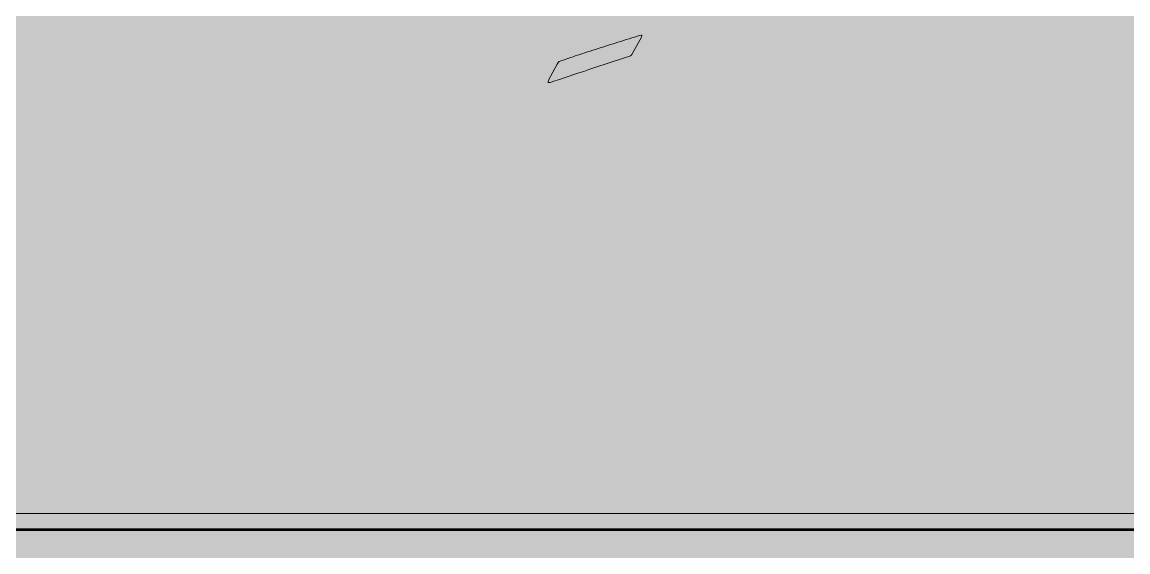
# Model space of a CAD drawing. Header units: inches. Extents: x -1481 to -429, y -1676 to -696.
# Drawn here: x -827.76 to -800.39, y -963.86 to -950.74 of the extents above; entities that cross this region are included whole.
import ezdxf

# ---------------------------------------------------------------- set-up
doc = ezdxf.new("R2010")
doc.units = ezdxf.units.IN
doc.header["$MEASUREMENT"] = 0
doc.layers.add('Layer 1', color=7, linetype='Continuous')

# ---------------------------------------------------------------- blocks, each defined once
blk = doc.blocks.new('block 233')
at = {"layer": 'Layer 1', "true_color": 0x009344}
h = blk.add_hatch(color=114, dxfattribs=at)
h.dxf.hatch_style = 2
h.paths.add_polyline_path([(-693.785, -985.727), (-933.785, -985.727), (-933.785, -695.727), (-693.785, -695.727)])
blk = doc.blocks.new('block 299')
at = {"layer": 'Layer 1', "lineweight": 0}
blk.add_lwpolyline([(-910.189, -800.206), (-756.124, -800.206), (-756.124, -962.906), (-910.189, -962.906), (-910.189, -800.206)], dxfattribs=at)
blk = doc.blocks.new('block 298')
at = {"layer": 'Layer 1', "true_color": 0x49c6ea}
h = blk.add_hatch(color=133, dxfattribs=at)
h.dxf.hatch_style = 2
h.paths.add_polyline_path([(-918.978, -972.482), (-748.663, -972.482), (-748.663, -755.291), (-918.978, -755.291)])
h = blk.add_hatch(color=133, dxfattribs=at)
h.dxf.hatch_style = 2
h.paths.add_polyline_path([(-907.24, -967.404), (-761.143, -967.404), (-761.143, -765.838), (-907.24, -765.838)])
at = {"layer": 'Layer 1', "true_color": 0xfff4c8}
h = blk.add_hatch(color=254, dxfattribs=at)
h.dxf.hatch_style = 2
h.paths.add_polyline_path([(-911.867, -963.309), (-756.165, -963.309), (-756.165, -930.784), (-911.867, -930.784)])
at = {"layer": 'Layer 1', "lineweight": 0}
blk.add_lwpolyline([(-911.867, -963.309), (-756.165, -963.309), (-756.165, -930.784), (-911.867, -930.784), (-911.867, -963.309)], dxfattribs=at)
at = {"layer": 'Layer 1', "color": 44, "lineweight": 53, "true_color": 0xaf7e09}
blk.add_lwpolyline([(-911.867, -963.309), (-756.165, -963.309), (-756.165, -930.784), (-911.867, -930.784), (-911.867, -963.309)], dxfattribs=at)
at = {"layer": 'Layer 1'}
blk.add_blockref('block 299', (0, 0), dxfattribs=at)
blk = doc.blocks.new('block 353')
at = {"layer": 'Layer 1', "true_color": 0x231f20}
h = blk.add_hatch(color=250, dxfattribs=at)
h.dxf.hatch_style = 2
edge = h.paths.add_edge_path()
edge.add_spline(control_points=[(-812.718, -951.589), (-813.061, -951.697), (-813.398, -951.808), (-813.731, -951.92), (-814.063, -952.032), (-814.381, -952.137), (-814.686, -952.234), (-814.742, -952.252), (-814.756, -952.234), (-814.728, -952.182), (-814.728, -952.182), (-814.513, -951.783), (-814.513, -951.783), (-814.502, -951.762), (-814.492, -951.747), (-814.484, -951.736), (-814.475, -951.726), (-814.46, -951.717), (-814.439, -951.71), (-814.345, -951.675), (-814.22, -951.632), (-814.066, -951.581), (-813.913, -951.53), (-813.746, -951.476), (-813.565, -951.418), (-813.385, -951.361), (-813.201, -951.302), (-813.012, -951.243), (-812.823, -951.183), (-812.642, -951.127), (-812.471, -951.075), (-812.443, -951.064), (-812.426, -951.062), (-812.419, -951.067), (-812.411, -951.072), (-812.415, -951.089), (-812.429, -951.117), (-812.429, -951.117), (-812.655, -951.526), (-812.655, -951.526), (-812.665, -951.54), (-812.675, -951.553), (-812.684, -951.565), (-812.692, -951.578), (-812.704, -951.585), (-812.718, -951.589)], knot_values=[0, 0, 0, 0, 1, 1, 1, 2, 2, 2, 3, 3, 3, 4, 4, 4, 5, 5, 5, 6, 6, 6, 7, 7, 7, 8, 8, 8, 9, 9, 9, 10, 10, 10, 11, 11, 11, 12, 12, 12, 13, 13, 13, 14, 14, 14, 15, 15, 15, 15], degree=3, periodic=1)
at = {"layer": 'Layer 1', "lineweight": 0}
blk.add_open_spline([(-812.718, -951.589), (-813.061, -951.697), (-813.398, -951.808), (-813.731, -951.92), (-814.063, -952.032), (-814.381, -952.137), (-814.686, -952.234), (-814.742, -952.252), (-814.756, -952.234), (-814.728, -952.182), (-814.728, -952.182), (-814.513, -951.783), (-814.513, -951.783), (-814.502, -951.762), (-814.492, -951.747), (-814.484, -951.736), (-814.475, -951.726), (-814.46, -951.717), (-814.439, -951.71), (-814.345, -951.675), (-814.22, -951.632), (-814.066, -951.581), (-813.913, -951.53), (-813.746, -951.476), (-813.565, -951.418), (-813.385, -951.361), (-813.201, -951.302), (-813.012, -951.243), (-812.823, -951.183), (-812.642, -951.127), (-812.471, -951.075), (-812.443, -951.064), (-812.426, -951.062), (-812.419, -951.067), (-812.411, -951.072), (-812.415, -951.089), (-812.429, -951.117), (-812.429, -951.117), (-812.655, -951.526), (-812.655, -951.526), (-812.665, -951.54), (-812.675, -951.553), (-812.684, -951.565), (-812.692, -951.578), (-812.704, -951.585), (-812.718, -951.589)], degree=3, knots=[0, 0, 0, 0, 1, 1, 1, 2, 2, 2, 3, 3, 3, 4, 4, 4, 5, 5, 5, 6, 6, 6, 7, 7, 7, 8, 8, 8, 9, 9, 9, 10, 10, 10, 11, 11, 11, 12, 12, 12, 13, 13, 13, 14, 14, 14, 15, 15, 15, 15], dxfattribs=at)
blk = doc.blocks.new('block 297')
at = {"layer": 'Layer 1'}
for name in ['block 298', 'block 353']:
    blk.add_blockref(name, (0, 0), dxfattribs=at)

msp = doc.modelspace()

# ---------------------------------------------------------------- hatches: boundary and pattern name
at = {"layer": 'Layer 1', "true_color": 0x006738}
h = msp.add_hatch(color=116, dxfattribs=at)
h.dxf.hatch_style = 2
h.paths.add_polyline_path([(-749.015, -970.727), (-919.015, -970.727), (-919.015, -752.351), (-749.015, -752.351)])

# ---------------------------------------------------------------- block references
at = {"layer": 'Layer 1'}
for name in ['block 233', 'block 297']:
    msp.add_blockref(name, (0, 0), dxfattribs=at)

doc.saveas('drawing.dxf')
